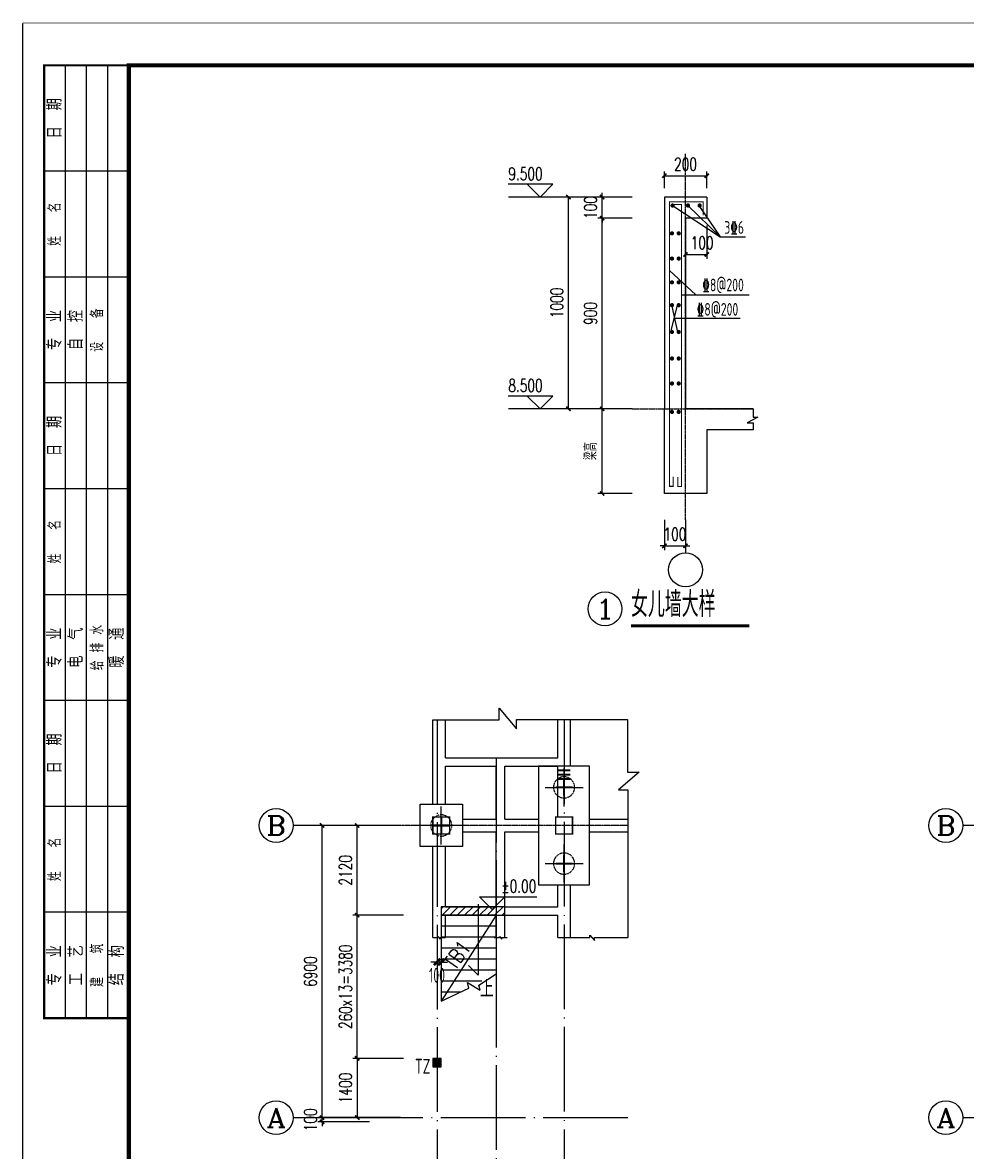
# Model space of a CAD drawing. Extents: x 5827 to 252697, y -546879 to 4066219.
# Drawn here: x 46554 to 68865, y -457357 to -430677 of the extents above; entities that cross this region are included whole.
import ezdxf
from ezdxf.enums import TextEntityAlignment as Align

# ---------------------------------------------------------------- set-up
doc = ezdxf.new("R2010")
doc.units = 0
doc.header["$MEASUREMENT"] = 0
doc.linetypes.add('DASHED', pattern=[0.75, 0.5, -0.25])
doc.linetypes.add('DOTE', pattern=[2.42, 2, -0.2, 0.02, -0.2])
for name, color, linetype in [('AXIS', 3, 'Continuous'), ('AXIS_TEXT', 7, 'Continuous'), ('BEAM_TEXT_HOR', 7, 'Continuous'), ('COLU_DE_REIN', 1, 'Continuous'), ('COLUMN', 9, 'Continuous'), ('CT', 255, 'Continuous'), ('DIM_ELEV', 3, 'Continuous'), ('DIM_SYMB', 3, 'Continuous'), ('DIMENSION', 3, 'Continuous'), ('DOTE', 1, 'DOTE'), ('FRAME', 3, 'Continuous'), ('PILE_DASH', 9, 'DASHED'), ('PUB_TEXT', 7, 'Continuous'), ('REIN', 1, 'Continuous'), ('S_BEAM', 4, 'Continuous'), ('S_SUBBEAMHOOP', 1, 'Continuous'), ('STAIR', 2, 'Continuous'), ('THIN', 7, 'Continuous'), ('WALL2', 21, 'Continuous'), ('填充', 8, 'Continuous'), ('柱', 2, 'Continuous'), ('桩线', 3, 'Continuous'), ('楼板负筋文字', 7, 'Continuous')]:
    doc.layers.add(name, color=color, linetype=linetype)
doc.styles.add('_HZTXT', font='TXT', dxfattribs={"width": 0.8, "bigfont": 'HZTXT'})
doc.styles.add('_TCH_AXIS', font='COMPLEX', dxfattribs={"bigfont": 'GBCBIG'})
doc.styles.add('_TCH_DIM', font='SIMPLEX', dxfattribs={"bigfont": 'GBCBIG'})
doc.styles.add('_TCH_DIM_T3', font='SIMPLEX', dxfattribs={"width": 0.705882, "bigfont": 'GBCBIG'})
doc.styles.add('COMPLEX', font='COMPLEX')
doc.styles.add('DXFS', font='txt.shx', dxfattribs={"width": 0.7, "bigfont": 'dxfs.shx'})
doc.styles.add('HZ', font='tssdeng.shx', dxfattribs={"width": 0.6, "bigfont": 'a.shx'})
doc.styles.get("Standard").update_dxf_attribs({"font": 'tssdeng.shx', "width": 0.6, "bigfont": 'a.shx'})
doc.styles.add('TSSD_Rein', font='Tssdeng.shx', dxfattribs={"width": 0.7, "bigfont": 'hztxt.shx'})
doc.dimstyles.new('_TCH_ARCH&&100', dxfattribs={"dimtxt": 297.5, "dimasz": 100, "dimexe": 100, "dimexo": 0, "dimgap": 126.25, "dimtad": 1, "dimdec": 0, "dimzin": 0, "dimdsep": 46, "dimtxsty": '_TCH_DIM_T3', "dimblk": 'ARCHTICK', "dimcen": 0.09, "dimclrt": 7, "dimazin": 2, "dimtfac": 1, "dimtdec": 0, "dimtix": 1, "dimtmove": 2, "dimatfit": 3, "dimfxl": 0, "dimtolj": 1, "dimtzin": 0, "dimarcsym": 0})
doc.dimstyles.new('DIMN', dxfattribs={"dimtxt": 350, "dimasz": 150, "dimexe": 100, "dimexo": 100, "dimgap": 75, "dimtad": 1, "dimdec": 0, "dimzin": 0, "dimdsep": 46, "dimtxsty": 'HZ', "dimblk": 'ARCHTICK', "dimcen": 0.09, "dimdle": 100, "dimclrd": 3, "dimclre": 3, "dimclrt": 7, "dimazin": 2, "dimtfac": 1, "dimtdec": 0, "dimtmove": 2, "dimatfit": 3, "dimldrblk": 'ARCHTICK', "dimfxl": 0, "dimtolj": 1, "dimtzin": 0, "dimarcsym": 0})

# ---------------------------------------------------------------- blocks, each defined once
blk = doc.blocks.new('_ArchTick')
at = {"color": 0, "linetype": 'ByBlock', "const_width": 0.4}
blk.add_lwpolyline([(-0.5, -0.5), (0.5, 0.5)], dxfattribs=at)
blk = doc.blocks.new('*D469')
at = {"layer": 'AXIS', "color": 0, "lineweight": -2, "transparency": 16777216}
for p, q in [((62209, -435466), (62209, -436252)), ((62709, -435466), (62709, -436252)), ((62209, -436152), (62709, -436152))]:
    blk.add_line(p, q, dxfattribs=at)
at = {"layer": 'Defpoints', "color": 0, "transparency": 16777216}
for p in [(62209, -435466), (62709, -435466), (62709, -436152)]:
    blk.add_point(p, dxfattribs=at)
at = {"layer": 'AXIS', "color": 0, "lineweight": -2, "transparency": 16777216, "xscale": 100, "yscale": 100, "zscale": 100, "rotation": 180}
blk.add_blockref('_ArchTick', (62209, -436152), dxfattribs=at)
at = {"layer": 'AXIS', "color": 0, "lineweight": -2, "transparency": 16777216, "xscale": 100, "yscale": 100, "zscale": 100}
blk.add_blockref('_ArchTick', (62709, -436152), dxfattribs=at)
at = {"layer": 'AXIS', "color": 7, "transparency": 16777216, "insert": (62600, -435877), "char_height": 297.5, "attachment_point": 5, "style": '_TCH_DIM_T3'}
blk.add_mtext('\\A1;100', dxfattribs=at)
blk = doc.blocks.new('*D470')
at = {"layer": 'AXIS', "color": 0, "lineweight": -2, "transparency": 16777216}
for p, q in [((61709, -434585), (61709, -434194)), ((61709, -434294), (62709, -434294)), ((62709, -434585), (62709, -434194))]:
    blk.add_line(p, q, dxfattribs=at)
at = {"layer": 'Defpoints', "color": 0, "transparency": 16777216}
for p in [(62709, -434294), (61709, -434585), (62709, -434585)]:
    blk.add_point(p, dxfattribs=at)
at = {"layer": 'AXIS', "color": 0, "lineweight": -2, "transparency": 16777216, "xscale": 100, "yscale": 100, "zscale": 100, "rotation": 180}
blk.add_blockref('_ArchTick', (61709, -434294), dxfattribs=at)
at = {"layer": 'AXIS', "color": 0, "lineweight": -2, "transparency": 16777216, "xscale": 100, "yscale": 100, "zscale": 100}
blk.add_blockref('_ArchTick', (62709, -434294), dxfattribs=at)
at = {"layer": 'AXIS', "color": 7, "transparency": 16777216, "insert": (62209, -434019), "char_height": 297.5, "attachment_point": 5, "style": '_TCH_DIM_T3'}
blk.add_mtext('\\A1;200', dxfattribs=at)
blk = doc.blocks.new('*D471')
at = {"layer": 'AXIS', "color": 0, "lineweight": -2, "transparency": 16777216}
for p, q in [((60948, -439796), (60140, -439796)), ((60240, -441798), (60240, -439796)), ((60948, -441798), (60140, -441798))]:
    blk.add_line(p, q, dxfattribs=at)
at = {"layer": 'Defpoints', "color": 0, "transparency": 16777216}
for p in [(60240, -439796), (60948, -439796), (60948, -441798)]:
    blk.add_point(p, dxfattribs=at)
at = {"layer": 'AXIS', "color": 0, "lineweight": -2, "transparency": 16777216, "xscale": 100, "yscale": 100, "zscale": 100}
for p, rotation in [((60240, -439796), 90), ((60240, -441798), 270)]:
    blk.add_blockref('_ArchTick', p, dxfattribs=dict(at, rotation=rotation))
at = {"layer": 'AXIS', "color": 7, "transparency": 16777216, "insert": (59965, -440797), "char_height": 297.5, "attachment_point": 5, "rotation": 90, "style": '_TCH_DIM_T3'}
blk.add_mtext('\\A1;梁高', dxfattribs=at)
blk = doc.blocks.new('*D472')
at = {"layer": 'AXIS', "color": 0, "lineweight": -2, "transparency": 16777216}
for p, q in [((60948, -435296), (60140, -435296)), ((60240, -439796), (60240, -435296)), ((60948, -439796), (60140, -439796))]:
    blk.add_line(p, q, dxfattribs=at)
at = {"layer": 'Defpoints', "color": 0, "transparency": 16777216}
for p in [(60240, -435296), (60948, -435296), (60948, -439796)]:
    blk.add_point(p, dxfattribs=at)
at = {"layer": 'AXIS', "color": 0, "lineweight": -2, "transparency": 16777216, "xscale": 100, "yscale": 100, "zscale": 100}
for p, rotation in [((60240, -435296), 90), ((60240, -439796), 270)]:
    blk.add_blockref('_ArchTick', p, dxfattribs=dict(at, rotation=rotation))
at = {"layer": 'AXIS', "color": 7, "transparency": 16777216, "insert": (59965, -437546), "char_height": 297.5, "attachment_point": 5, "rotation": 90, "style": '_TCH_DIM_T3'}
blk.add_mtext('\\A1;900', dxfattribs=at)
blk = doc.blocks.new('*D473')
at = {"layer": 'AXIS', "color": 0, "lineweight": -2, "transparency": 16777216}
for p, q in [((60948, -434796), (60140, -434796)), ((60240, -434796), (60240, -434696)), ((60240, -435296), (60240, -434796)), ((60948, -435296), (60140, -435296)), ((60240, -435296), (60240, -435396))]:
    blk.add_line(p, q, dxfattribs=at)
at = {"layer": 'Defpoints', "color": 0, "transparency": 16777216}
for p in [(60240, -434796), (60948, -434796), (60948, -435296)]:
    blk.add_point(p, dxfattribs=at)
at = {"layer": 'AXIS', "color": 0, "lineweight": -2, "transparency": 16777216, "xscale": 100, "yscale": 100, "zscale": 100}
for p, rotation in [((60240, -434796), 270), ((60240, -435296), 90)]:
    blk.add_blockref('_ArchTick', p, dxfattribs=dict(at, rotation=rotation))
at = {"layer": 'AXIS', "color": 7, "transparency": 16777216, "insert": (59965, -435046), "char_height": 297.5, "attachment_point": 5, "rotation": 90, "style": '_TCH_DIM_T3'}
blk.add_mtext('\\A1;100', dxfattribs=at)
blk = doc.blocks.new('*D474')
at = {"layer": 'AXIS', "color": 0, "lineweight": -2, "transparency": 16777216}
for p, q in [((60948, -434796), (59344, -434796)), ((59444, -439796), (59444, -434796)), ((60948, -439796), (59344, -439796))]:
    blk.add_line(p, q, dxfattribs=at)
at = {"layer": 'Defpoints', "color": 0, "transparency": 16777216}
for p in [(59444, -434796), (60948, -434796), (60948, -439796)]:
    blk.add_point(p, dxfattribs=at)
at = {"layer": 'AXIS', "color": 0, "lineweight": -2, "transparency": 16777216, "xscale": 100, "yscale": 100, "zscale": 100}
for p, rotation in [((59444, -434796), 90), ((59444, -439796), 270)]:
    blk.add_blockref('_ArchTick', p, dxfattribs=dict(at, rotation=rotation))
at = {"layer": 'AXIS', "color": 7, "transparency": 16777216, "insert": (59169, -437296), "char_height": 297.5, "attachment_point": 5, "rotation": 90, "style": '_TCH_DIM_T3'}
blk.add_mtext('\\A1;1000', dxfattribs=at)
blk = doc.blocks.new('*D475')
at = {"layer": 'AXIS', "color": 0, "lineweight": -2, "transparency": 16777216}
for p, q in [((61709, -442418), (61709, -443133)), ((62209, -442418), (62209, -443133)), ((61709, -443033), (61609, -443033)), ((61709, -443033), (62209, -443033)), ((62209, -443033), (62309, -443033))]:
    blk.add_line(p, q, dxfattribs=at)
at = {"layer": 'Defpoints', "color": 0, "transparency": 16777216}
for p in [(61709, -442418), (62209, -442418), (62209, -443033)]:
    blk.add_point(p, dxfattribs=at)
at = {"layer": 'AXIS', "color": 0, "lineweight": -2, "transparency": 16777216, "xscale": 100, "yscale": 100, "zscale": 100}
blk.add_blockref('_ArchTick', (61709, -443033), dxfattribs=at)
at = {"layer": 'AXIS', "color": 0, "lineweight": -2, "transparency": 16777216, "xscale": 100, "yscale": 100, "zscale": 100, "rotation": 180}
blk.add_blockref('_ArchTick', (62209, -443033), dxfattribs=at)
at = {"layer": 'AXIS', "color": 7, "transparency": 16777216, "insert": (61959, -442758), "char_height": 297.5, "attachment_point": 5, "style": '_TCH_DIM_T3'}
blk.add_mtext('\\A1;100', dxfattribs=at)
blk = doc.blocks.new('_AXISO')
blk.add_circle((0, 0), 0.5)
at = {"layer": 'AXIS_TEXT', "style": 'COMPLEX', "width": 1.041667}
blk.add_attdef('A', text='', height=0.56, dxfattribs=at).set_placement((-0.25, -0.28), (0.25, -0.28), align=Align.FIT)
blk = doc.blocks.new('A$C2F0C53E4')
at = {"layer": 'FRAME', "lineweight": 18}
blk.add_line((0, 0), (0, 42000), dxfattribs=at)
at = {"layer": 'FRAME'}
for points in [[(10, 42010, 20, 20, 0), (10, 10, 20, 20, 0), (59410, 10, 20, 20, 0), (59410, 42010, 20, 20, 0)], [(2510, 41010, 100, 100, 0), (2510, 1010, 100, 100, 0), (58410, 1010, 100, 100, 0), (58410, 41010, 100, 100, 0)]]:
    blk.add_lwpolyline(points, format="xyseb", close=True, dxfattribs=at)
blk.add_lwpolyline([(2510, 41010, 50, 50, 0), (510, 41010, 50, 50, 0), (510, 18510, 50, 50, 0), (2510, 18510, 50, 50, 0)], format="xyseb", dxfattribs=at)
for points in [[(1010, 18510), (1010, 41010)], [(1510, 18510), (1510, 41010)], [(2010, 18510), (2010, 41010)], [(2510, 38510), (510, 38510)], [(2510, 36010), (510, 36010)], [(2510, 33510), (510, 33510)], [(2510, 31010), (510, 31010)], [(2510, 28510), (510, 28510)], [(2510, 26010), (510, 26010)], [(2510, 23510), (510, 23510)], [(2510, 21010), (510, 21010)]]:
    blk.add_lwpolyline(points, dxfattribs=at)
at = {"layer": 'FRAME', "char_height": 300, "attachment_point": 5, "rotation": 90, "style": 'DXFS'}
for s, insert, width in [('{\\f宋体|b0|i0|c134|p2;日\\Ftxt.shx,dxfs.shx|c134;  \\f宋体|b0|i0|c134|p2;期\\P}', (760, 39760), 1132.5), ('姓   名', (760, 37260), 1185), ('{\\f宋体|b0|i0|c134|p2;专\\Ftxt.shx,dxfs.shx|c134;  \\f宋体|b0|i0|c134|p2;业\\P}', (760, 34760), 1203.38), ('{\\f宋体|b0|i0|c134|p2;自\\Ftxt.shx,dxfs.shx|c134;  \\f宋体|b0|i0|c134|p2;控\\P}', (1260, 34760), 1148.25), ('设   备', (1760, 34760), 1227), ('{\\f宋体|b0|i0|c134|p2;日\\Ftxt.shx,dxfs.shx|c134;  \\f宋体|b0|i0|c134|p2;期\\P}', (760, 32260), 1132.5), ('姓   名', (760, 29760), 1185), ('{\\f宋体|b0|i0|c134|p2;专\\Ftxt.shx,dxfs.shx|c134;  \\f宋体|b0|i0|c134|p2;业\\P}', (760, 27260), 1203.38), ('{\\f宋体|b0|i0|c134|p2;电\\Ftxt.shx,dxfs.shx|c134;  \\f宋体|b0|i0|c134|p2;气\\P}', (1260, 27260), 1182.38), ('给 排 水', (1760, 27260), 1352.62), ('{\\f宋体|b0|i0|c134|p2;暖\\Ftxt.shx,dxfs.shx|c134;  \\f宋体|b0|i0|c134|p2;通\\P}', (2230, 27260), 1200.75), ('{\\f宋体|b0|i0|c134|p2;日\\Ftxt.shx,dxfs.shx|c134;  \\f宋体|b0|i0|c134|p2;期\\P}', (760, 24760), 1132.5), ('姓   名', (760, 22260), 1185), ('{\\f宋体|b0|i0|c134|p2;专\\Ftxt.shx,dxfs.shx|c134;  \\f宋体|b0|i0|c134|p2;业\\P}', (760, 19760), 1203.38), ('{\\f宋体|b0|i0|c134|p2;工\\Ftxt.shx,dxfs.shx|c134;  \\f宋体|b0|i0|c134|p2;艺\\P}', (1260, 19760), 1177.12), ('建   筑', (1760, 19760), 1206), ('{\\f宋体|b0|i0|c134|p2;结\\Ftxt.shx,dxfs.shx|c134;  \\f宋体|b0|i0|c134|p2;构\\P}', (2230, 19760), 1192.88)]:
    blk.add_mtext(s, dxfattribs=dict(at, insert=insert, width=width))
blk = doc.blocks.new('*D486')
at = {"layer": 'AXIS', "color": 0, "lineweight": -2, "transparency": 16777216}
for p, q in [((53626, -456536), (53626, -456436)), ((54743, -456536), (53526, -456536)), ((54743, -456636), (53526, -456636)), ((53626, -456636), (53626, -456536)), ((53626, -456636), (53626, -456736))]:
    blk.add_line(p, q, dxfattribs=at)
at = {"layer": 'Defpoints', "color": 0, "transparency": 16777216}
for p in [(53626, -456536), (54743, -456536), (54743, -456636)]:
    blk.add_point(p, dxfattribs=at)
at = {"layer": 'AXIS', "color": 0, "lineweight": -2, "transparency": 16777216, "xscale": 100, "yscale": 100, "zscale": 100}
for p, rotation in [((53626, -456536), 270), ((53626, -456636), 90)]:
    blk.add_blockref('_ArchTick', p, dxfattribs=dict(at, rotation=rotation))
at = {"layer": 'AXIS', "color": 7, "transparency": 16777216, "insert": (53351, -456586), "char_height": 297.5, "attachment_point": 5, "rotation": 90, "style": '_TCH_DIM_T3'}
blk.add_mtext('\\A1;100', dxfattribs=at)
blk = doc.blocks.new('*D487')
at = {"layer": 'AXIS', "color": 0, "lineweight": -2, "transparency": 16777216}
for p, q in [((54743, -449636), (53526, -449636)), ((53626, -456536), (53626, -449636)), ((54743, -456536), (53526, -456536))]:
    blk.add_line(p, q, dxfattribs=at)
at = {"layer": 'Defpoints', "color": 0, "transparency": 16777216}
for p in [(53626, -449636), (54743, -449636), (54743, -456536)]:
    blk.add_point(p, dxfattribs=at)
at = {"layer": 'AXIS', "color": 0, "lineweight": -2, "transparency": 16777216, "xscale": 100, "yscale": 100, "zscale": 100}
for p, rotation in [((53626, -449636), 90), ((53626, -456536), 270)]:
    blk.add_blockref('_ArchTick', p, dxfattribs=dict(at, rotation=rotation))
at = {"layer": 'AXIS', "color": 7, "transparency": 16777216, "insert": (53351, -453086), "char_height": 297.5, "attachment_point": 5, "rotation": 90, "style": '_TCH_DIM_T3'}
blk.add_mtext('\\A1;6900', dxfattribs=at)
blk = doc.blocks.new('A$C3FF750EC')
at = {"layer": 'CT', "color": 253, "ltscale": 10}
blk.add_lwpolyline([(0, 0), (0, 1000), (1000, 1000), (1000, 0), (0, 0), (0, 0)], dxfattribs=at)
at = {"layer": 'PILE_DASH', "color": 253, "ltscale": 0.2}
blk.add_lwpolyline([(750, 500, -1), (250, 500, -1)], format="xyb", close=True, dxfattribs=at)
blk.add_lwpolyline([(750, 500, -1), (250, 500, -1)], format="xyb", close=True, dxfattribs=at)
at = {"layer": '柱', "color": 253, "const_width": 35}
blk.add_lwpolyline([(300, 300), (700, 300), (700, 700), (300, 700)], close=True, dxfattribs=at)
at = {"layer": '桩线', "color": 253, "ltscale": 10}
for p, q in [((500, 50), (500, 950)), ((500, 50), (500, 950)), ((950, 500), (50, 500)), ((950, 500), (50, 500))]:
    blk.add_line(p, q, dxfattribs=at)
at = {"layer": '桩线', "color": 253, "const_width": 50}
for points in [[(500, 700), (500, 300)], [(500, 700), (500, 300)], [(300, 500), (700, 500)], [(300, 500), (700, 500)]]:
    blk.add_lwpolyline(points, dxfattribs=at)
blk = doc.blocks.new('A$C7FC62AA9')
at = {"layer": 'CT', "color": 253, "ltscale": 10}
blk.add_lwpolyline([(1200, 0), (1200, 2800), (0, 2800), (0, 0), (1200, 0), (1200, 0)], dxfattribs=at)
at = {"layer": 'Defpoints', "color": 253, "ltscale": 0.5}
blk.add_point((600, 1400), dxfattribs=at)
at = {"layer": 'PILE_DASH', "color": 253, "ltscale": 0.2}
for points in [[(350, 2300, 1), (850, 2300, 1)], [(350, 500, 1), (850, 500, 1)]]:
    blk.add_lwpolyline(points, format="xyb", close=True, dxfattribs=at)
at = {"layer": '柱', "color": 253, "const_width": 35}
blk.add_lwpolyline([(400, 1200), (800, 1200), (800, 1600), (400, 1600)], close=True, dxfattribs=at)
at = {"layer": '桩线', "color": 253, "ltscale": 10}
for p, q in [((600, 1850), (600, 2750)), ((150, 2300), (1050, 2300)), ((600, 50), (600, 950)), ((150, 500), (1050, 500))]:
    blk.add_line(p, q, dxfattribs=at)
at = {"layer": '桩线', "color": 253, "const_width": 50}
for points in [[(600, 2500), (600, 2100)], [(800, 2300), (400, 2300)], [(600, 700), (600, 300)], [(800, 500), (400, 500)]]:
    blk.add_lwpolyline(points, dxfattribs=at)
blk = doc.blocks.new('*D479')
at = {"layer": 'AXIS', "color": 0, "lineweight": -2, "transparency": 16777216}
for p, q in [((55496, -449636), (54355, -449636)), ((54455, -451756), (54455, -449636)), ((55546, -451756), (54355, -451756))]:
    blk.add_line(p, q, dxfattribs=at)
at = {"layer": 'Defpoints', "color": 0, "transparency": 16777216}
for p in [(54455, -449636), (55496, -449636), (55546, -451756)]:
    blk.add_point(p, dxfattribs=at)
at = {"layer": 'AXIS', "color": 0, "lineweight": -2, "transparency": 16777216, "xscale": 100, "yscale": 100, "zscale": 100}
for p, rotation in [((54455, -449636), 90), ((54455, -451756), 270)]:
    blk.add_blockref('_ArchTick', p, dxfattribs=dict(at, rotation=rotation))
at = {"layer": 'AXIS', "color": 7, "transparency": 16777216, "insert": (54180, -450696), "char_height": 297.5, "attachment_point": 5, "rotation": 90, "style": '_TCH_DIM_T3'}
blk.add_mtext('\\A1;2120', dxfattribs=at)
blk = doc.blocks.new('*D480')
at = {"layer": 'AXIS', "color": 0, "lineweight": -2, "transparency": 16777216}
for p, q in [((55546, -455136), (54355, -455136)), ((54455, -455136), (54455, -456536)), ((55476, -456536), (54355, -456536))]:
    blk.add_line(p, q, dxfattribs=at)
at = {"layer": 'Defpoints', "color": 0, "transparency": 16777216}
for p in [(55546, -455136), (54455, -456536), (55476, -456536)]:
    blk.add_point(p, dxfattribs=at)
at = {"layer": 'AXIS', "color": 0, "lineweight": -2, "transparency": 16777216, "xscale": 100, "yscale": 100, "zscale": 100}
for p, rotation in [((54455, -455136), 90), ((54455, -456536), 270)]:
    blk.add_blockref('_ArchTick', p, dxfattribs=dict(at, rotation=rotation))
at = {"layer": 'AXIS', "color": 7, "transparency": 16777216, "insert": (54180, -455836), "char_height": 297.5, "attachment_point": 5, "rotation": 90, "style": '_TCH_DIM_T3'}
blk.add_mtext('\\A1;1400', dxfattribs=at)
blk = doc.blocks.new('*D481')
at = {"layer": 'AXIS', "color": 0, "lineweight": -2, "transparency": 16777216}
for p, q in [((55446, -451756), (54355, -451756)), ((54455, -455136), (54455, -451756)), ((55446, -455136), (54355, -455136))]:
    blk.add_line(p, q, dxfattribs=at)
at = {"layer": 'Defpoints', "color": 0, "transparency": 16777216}
for p in [(54455, -451756), (55446, -451756), (55446, -455136)]:
    blk.add_point(p, dxfattribs=at)
at = {"layer": 'AXIS', "color": 0, "lineweight": -2, "transparency": 16777216, "xscale": 100, "yscale": 100, "zscale": 100}
for p, rotation in [((54455, -451756), 90), ((54455, -455136), 270)]:
    blk.add_blockref('_ArchTick', p, dxfattribs=dict(at, rotation=rotation))
at = {"layer": 'AXIS', "color": 7, "transparency": 16777216, "insert": (54180, -453446), "char_height": 297.5, "attachment_point": 5, "rotation": 90, "style": '_TCH_DIM_T3'}
blk.add_mtext('\\A1;{\\Fsimplex|c134;\\W0.7;260x13=3380}', dxfattribs=at)
blk = doc.blocks.new('*D553')
at = {"color": 3, "lineweight": -2, "ltscale": 1000, "transparency": 16777216}
for p, q in [((56340.5, -452860.5), (56190.5, -452860.5)), ((56340.5, -452768), (56340.5, -452960.5)), ((56440.5, -452860.5), (56340.5, -452860.5)), ((56440.5, -452768), (56440.5, -452960.5)), ((56440.5, -452860.5), (56590.5, -452860.5))]:
    blk.add_line(p, q, dxfattribs=at)
at = {"layer": 'Defpoints', "color": 0, "ltscale": 1000, "transparency": 16777216}
for p in [(56340.5, -452668), (56440.5, -452668), (56340.5, -452860.5)]:
    blk.add_point(p, dxfattribs=at)
at = {"color": 3, "lineweight": -2, "ltscale": 1000, "transparency": 16777216, "xscale": 150, "yscale": 150, "zscale": 150}
blk.add_blockref('_ArchTick', (56340.5, -452860.5), dxfattribs=at)
at = {"color": 3, "lineweight": -2, "ltscale": 1000, "transparency": 16777216, "xscale": 150, "yscale": 150, "zscale": 150, "rotation": 180}
blk.add_blockref('_ArchTick', (56440.5, -452860.5), dxfattribs=at)
at = {"color": 7, "ltscale": 1000, "transparency": 16777216, "insert": (56340.5, -453172.5), "char_height": 350, "attachment_point": 5, "style": 'HZ'}
blk.add_mtext('\\A1;100', dxfattribs=at)

msp = doc.modelspace()

# ---------------------------------------------------------------- hatches: boundary and pattern name
at = {"ltscale": 100}
h = msp.add_hatch(dxfattribs=at)
h.set_pattern_fill('ANSI31', color=256, scale=1000)
h.set_pattern_definition([(45, (30861, 4535.5), (-88.388348, 88.388348), [])])
h.paths.add_polyline_path([(57940.5, -451556.5), (56440.5, -451556.5), (56440.5, -451756.5), (57940.5, -451756.5)])
at = {"layer": 'COLUMN'}
h = msp.add_hatch(dxfattribs=at)
h.set_pattern_fill('ANSI31', color=0)
h.set_pattern_definition([(45, (5203, -269598.50098), (-0.08838834765, 0.08838834765), [])])
h.paths.add_polyline_path([(56240.5, -455336.501), (56440.5, -455336.501), (56440.5, -455136.501), (56240.5, -455136.501)])

# ---------------------------------------------------------------- linework, layer by layer
at = {"ltscale": 1000}
for p, q in [((63808.31, -439796.185), (63808.31, -439996.728)), ((63914.31, -439996.728), (63661.31, -440129.728)), ((63661.31, -440129.728), (63806.81, -440129.728)), ((63806.81, -440129.728), (63806.793, -440296.628)), ((63808.31, -439996.728), (63914.31, -439996.728)), ((57806, -447139), (57806, -446867)), ((57806, -446867), (58217.5, -447352.5)), ((56240.5, -447139), (57806, -447139)), ((58217.5, -447352.5), (58217.5, -447132)), ((58217.5, -447132), (60840.5, -447132)), ((60840.5, -447132), (60840.5, -448379.5)), ((61112.5, -448379.5), (60627, -448791)), ((60840.5, -448379.5), (61112.5, -448379.5)), ((60627, -448791), (60847.5, -448791)), ((60847.5, -448791), (60847.5, -452284)), ((57315, -451491.5), (57315, -453171)), ((57740.5, -451756.5), (56440.5, -453784.5)), ((56240.5, -452285.5), (56361, -452285.5)), ((56361, -452285.5), (56361, -452256.5)), ((56361, -452256.5), (56417, -452320)), ((56417, -452320), (56417, -452284)), ((56417, -452284), (56540.5, -452284)), ((57693, -452285.5), (57813.5, -452285.5)), ((57813.5, -452285.5), (57813.5, -452256.5)), ((57813.5, -452256.5), (57869.5, -452320)), ((57869.5, -452320), (57869.5, -452284)), ((57869.5, -452284), (57993, -452284)), ((59190.5, -452285.5), (59945.5, -452285.5)), ((59945.5, -452285.5), (59945.5, -452227.5)), ((59945.5, -452227.5), (60057.5, -452354.5)), ((60057.5, -452354.5), (60057.5, -452284)), ((60057.5, -452284), (60847.5, -452284)), ((57315, -453171), (57085.5, -452946.5))]:
    msp.add_line(p, q, dxfattribs=at)
msp.add_lwpolyline([(57940.5, -451556.5), (56440.5, -451556.5), (56440.5, -451756.5), (57940.5, -451756.5)], close=True, dxfattribs=at)
at = {"layer": 'AXIS'}
for p, q in [((62209.39, -442418.317), (62209.39, -443198.464)), ((55243.241, -449636.5), (52940.034, -449636.5)), ((71060.241, -449636.5), (68757.034, -449636.5)), ((55243.241, -456536.5), (52940.034, -456536.5)), ((71060.241, -456536.5), (68757.034, -456536.5))]:
    msp.add_line(p, q, dxfattribs=at)
at = {"layer": 'COLU_DE_REIN', "const_width": 50}
for points in [[(61876.721, -434996.814, 1), (61926.721, -434996.814, 1)], [(62241.17, -434996.814, 1), (62291.17, -434996.814, 1)], [(62516.971, -434996.814, 1), (62566.971, -434996.814, 1)], [(61863, -435654.5, 1), (61913, -435654.5, 1)], [(62023, -435654.5, 1), (62073, -435654.5, 1)], [(61863, -436249.5, 1), (61913, -436249.5, 1)], [(62023, -436249.5, 1), (62073, -436249.5, 1)], [(61863, -436810, 1), (61913, -436810, 1)], [(62023, -436810, 1), (62073, -436810, 1)], [(61863, -437350.5, 1), (61913, -437350.5, 1)], [(62023, -437350.5, 1), (62073, -437350.5, 1)], [(61863, -437983.5, 1), (61913, -437983.5, 1)], [(62023, -437983.5, 1), (62073, -437983.5, 1)], [(61863, -438609, 1), (61913, -438609, 1)], [(62023, -438609, 1), (62073, -438609, 1)], [(61863, -439200, 1), (61913, -439200, 1)], [(62023, -439200, 1), (62073, -439200, 1)], [(61863, -439870.5, 1), (61913, -439870.5, 1)], [(62023, -439870.5, 1), (62073, -439870.5, 1)]]:
    msp.add_lwpolyline(points, format="xyb", close=True, dxfattribs=at)
at = {"layer": 'COLUMN', "color": 0}
msp.add_lwpolyline([(56240.5, -455336.501), (56440.5, -455336.501), (56440.5, -455136.501), (56240.5, -455136.501)], close=True, dxfattribs=at)
at = {"layer": 'DIM_ELEV'}
for p, q in [((59072.986, -434496.185), (58024.294, -434496.185)), ((58772.986, -434796.185), (58472.986, -434496.185)), ((58772.986, -434796.185), (59072.986, -434496.185)), ((60948.284, -434796.185), (58026.921, -434796.185)), ((59072.986, -439496.185), (58024.294, -439496.185)), ((58772.986, -439796.185), (58472.986, -439496.185)), ((58772.986, -439796.185), (59072.986, -439496.185)), ((60948.284, -439796.185), (58026.921, -439796.185)), ((57640.5, -451619), (57340.5, -451319)), ((57340.5, -451319), (58697.847, -451319)), ((57640.5, -451619), (57940.5, -451319))]:
    msp.add_line(p, q, dxfattribs=at)
at = {"layer": 'DIM_SYMB', "const_width": 70}
msp.add_lwpolyline([(60922.693, -444919.953), (63714.406, -444919.953)], dxfattribs=at)
at = {"layer": 'DOTE'}
for p, q in [((62209.39, -442418.317), (62209.39, -433776.93)), ((60948.284, -439796.185), (63808.31, -439796.185))]:
    msp.add_line(p, q, dxfattribs=at)
at = {"layer": 'DOTE', "linetype": 'DOTE', "ltscale": 1000}
for p, q in [((56340.5, -447139), (56340.5, -457797.584)), ((59340.5, -447132), (59340.5, -457797.584)), ((57740.5, -448036.5), (57740.5, -457911.291)), ((60847.5, -456536.5), (54743.241, -456536.5))]:
    msp.add_line(p, q, dxfattribs=at)
at = {"layer": 'DOTE', "linetype": 'DOTE'}
msp.add_line((60840.5, -449636.5), (54743.241, -449636.5), dxfattribs=at)
at = {"layer": 'REIN', "const_width": 25}
for points in [[(62624.06, -435228.333), (62624.06, -434910.243), (61827.702, -434910.243), (61827.702, -441627.316), (61915.362, -441627.316), (61915.362, -441403.24)], [(62029.638, -441407.488), (62029.638, -441631.564), (62112.298, -441631.564), (62112.298, -434973.185), (61873.89, -434973.185)]]:
    msp.add_lwpolyline(points, dxfattribs=at)
at = {"layer": 'S_BEAM'}
for p, q in [((56240.5, -448136.5), (56240.5, -447139)), ((56540.5, -448036.5), (56540.5, -447134.91)), ((59190.5, -448036.5), (59190.5, -447132)), ((59490.5, -448136.5), (59490.5, -447132)), ((56240.5, -449136.5), (56240.5, -448136.5)), ((56540.5, -448036.5), (59190.5, -448036.5)), ((59490.5, -448236.5), (59490.5, -448136.5)), ((56540.5, -449136.5), (56540.5, -448236.5)), ((56540.5, -448236.5), (57740.5, -448236.5)), ((57740.5, -449486.5), (57740.5, -448236.5)), ((57940.5, -448236.5), (59190.5, -448236.5)), ((57940.5, -449486.5), (57940.5, -448236.5)), ((59190.5, -449436.5), (59190.5, -448236.5)), ((56940.498, -449486.5), (57740.5, -449486.5)), ((57940.5, -449486.5), (58740.5, -449486.5)), ((59940.5, -449486.5), (60840.5, -449486.5)), ((56940.498, -449786.5), (57740.5, -449786.5)), ((57740.5, -451556.5), (57740.5, -449786.5)), ((57940.5, -449786.5), (58740.5, -449786.5)), ((57940.5, -451556.5), (57940.5, -449786.5)), ((59940.5, -449786.5), (60840.5, -449786.5)), ((56240.5, -451656.5), (56240.5, -450136.5)), ((56540.5, -451556.5), (56540.5, -450136.5)), ((59190.5, -451556.5), (59190.5, -451036.5)), ((59490.5, -452284), (59490.5, -451036.5)), ((56240.5, -452285.5), (56240.5, -451656.5)), ((56540.5, -451556.5), (57740.5, -451556.5)), ((57940.5, -451556.5), (59190.5, -451556.5)), ((56440.5, -451756.5), (57700.5, -451756.5)), ((56540.5, -452284), (56540.5, -451756.5)), ((57740.5, -452285.5), (57740.5, -451756.5)), ((57940.5, -451756.5), (59190.5, -451756.5)), ((57940.5, -452284), (57940.5, -451756.5)), ((59190.5, -452285.5), (59190.5, -451756.5))]:
    msp.add_line(p, q, dxfattribs=at)
at = {"layer": 'S_SUBBEAMHOOP', "const_width": 44.9}
for points in [[(59190.5, -448336.5), (59490.5, -448336.5)], [(59190.5, -448436.5), (59490.5, -448436.5)], [(59190.5, -448536.5), (59490.5, -448536.5)]]:
    msp.add_lwpolyline(points, dxfattribs=at)
at = {"layer": 'STAIR'}
for p, q in [((56440.5, -451756.5), (56440.5, -453784.5)), ((57740.5, -451756.5), (56440.5, -451756.5)), ((57740.5, -451756.5), (57740.5, -453139.7)), ((57740.5, -452016.5), (56440.5, -452016.5)), ((57740.5, -452276.5), (56440.5, -452276.5)), ((57740.5, -452536.5), (56440.5, -452536.5)), ((57740.5, -452796.5), (56440.5, -452796.5)), ((57740.5, -453056.5), (56440.5, -453056.5)), ((57330.205, -453405.053), (57740.5, -453139.7)), ((57400.5, -453316.5), (56440.5, -453316.5)), ((56440.5, -453784.5), (57088.5, -453478.74)), ((57088.5, -453478.74), (57059.34, -453346.927)), ((57059.34, -453346.927), (57357.566, -453528.731)), ((57357.566, -453528.731), (57330.205, -453405.053)), ((56900.5, -453576.5), (56440.5, -453576.5))]:
    msp.add_line(p, q, dxfattribs=at)
at = {"layer": 'THIN'}
for p, q in [((61901.721, -434996.814), (63026, -435738.333)), ((63026, -435738.333), (62266.17, -434996.814)), ((61827.702, -436532.847), (62452, -437108.685)), ((62112.298, -437108.685), (63714, -437108.685)), ((61863, -437983.5), (62023, -437350.5)), ((61888, -437375.5), (62023, -437983.5)), ((61950.485, -437656.915), (63498.571, -437656.915))]:
    msp.add_line(p, q, dxfattribs=at)
msp.add_lwpolyline([(62541.971, -435021.814), (63026, -435738.333), (63621, -435738.333)], dxfattribs=at)
at = {"layer": 'WALL2'}
for p, q in [((62709.39, -434796.185), (61709.39, -434796.185)), ((61709.39, -434796.185), (61709.39, -439796.185)), ((62709.39, -434796.185), (62709.39, -435296.185)), ((62709.39, -435296.185), (62209.39, -435296.185)), ((62209.39, -435296.185), (62209.39, -439796.185)), ((61709.39, -439796.185), (61709.39, -439796.185)), ((61709.39, -441798.185), (61709.39, -439796.185)), ((63808.31, -439796.185), (62209.39, -439796.185)), ((62709.39, -440296.185), (62709.39, -441798.185)), ((63808.31, -440296.628), (62709.39, -440296.185)), ((62709.39, -441798.185), (61709.39, -441798.185))]:
    msp.add_line(p, q, dxfattribs=at)

# ---------------------------------------------------------------- block references
for name, p in [('A$C7FC62AA9', (58740.489, -451036.5)), ('A$C3FF750EC', (55940.498, -450136.5))]:
    msp.add_blockref(name, p)
at = {"layer": 'AXIS', "xscale": 800, "yscale": 800, "zscale": 800}
msp.add_blockref('_AXISO', (62209.39, -443598.464), dxfattribs=at)
at = {"layer": 'AXIS'}
ref = msp.add_blockref('_AXISO', (60307.564, -444521.993), dxfattribs=dict(at, xscale=800, yscale=800, zscale=800))
ref.add_attrib('A', '1', dxfattribs={"layer": 'AXIS_TEXT', "height": 452.548, "style": '_TCH_AXIS', "width": 2.333333}).set_placement((60081.29, -444748.267), (60533.838, -444748.267), align=Align.FIT)
ref = msp.add_blockref('_AXISO', (52540.034, -449636.5), dxfattribs=dict(at, xscale=800, yscale=800, zscale=800))
ref.add_attrib('A', 'B', dxfattribs={"layer": 'AXIS_TEXT', "height": 452.548, "style": '_TCH_AXIS', "width": 1.235294}).set_placement((52313.76, -449862.774), (52766.309, -449862.774), align=Align.FIT)
ref = msp.add_blockref('_AXISO', (68357.034, -449636.5), dxfattribs=dict(at, xscale=800, yscale=800, zscale=800))
ref.add_attrib('A', 'B', dxfattribs={"layer": 'AXIS_TEXT', "height": 452.548, "style": '_TCH_AXIS', "width": 1.235294}).set_placement((68130.76, -449862.774), (68583.309, -449862.774), align=Align.FIT)
ref = msp.add_blockref('_AXISO', (52540.034, -456536.5), dxfattribs=dict(at, xscale=800, yscale=800, zscale=800))
ref.add_attrib('A', 'A', dxfattribs={"layer": 'AXIS_TEXT', "height": 452.548, "style": '_TCH_AXIS', "width": 1.166667}).set_placement((52313.76, -456762.774), (52766.309, -456762.774), align=Align.FIT)
ref = msp.add_blockref('_AXISO', (68357.034, -456536.5), dxfattribs=dict(at, xscale=800, yscale=800, zscale=800))
ref.add_attrib('A', 'A', dxfattribs={"layer": 'AXIS_TEXT', "height": 452.548, "style": '_TCH_AXIS', "width": 1.166667}).set_placement((68130.76, -456762.774), (68583.309, -456762.774), align=Align.FIT)
at = {"layer": '填充'}
msp.add_blockref('A$C2F0C53E4', (46554, -472697), dxfattribs=at)

# ---------------------------------------------------------------- texts
at = {"layer": 'BEAM_TEXT_HOR', "style": 'TSSD_Rein', "width": 0.7}
for s, p in [('3%%1326', (63123.533, -435665.211)), ('%%1328@200', (62473.056, -437598.52))]:
    msp.add_text(s, height=300, dxfattribs=at).set_placement(p)
at = {"layer": 'BEAM_TEXT_HOR', "color": 4, "style": 'TSSD_Rein', "width": 0.7}
msp.add_text('%%1328@200', height=300, dxfattribs=at).set_placement((62605.03, -437023.31))
at = {"layer": 'DIMENSION', "style": 'DXFS', "width": 0.7}
msp.add_text('女儿墙大样', height=600, dxfattribs=at).set_placement((60922.693, -444713.777))
at = {"layer": 'PUB_TEXT'}
for s, height, style, width, p in [('9.500', 297.5, '_TCH_DIM', 0.705882, (58024.294, -434396.185)), ('8.500', 297.5, '_TCH_DIM', 0.705882, (58024.294, -439396.185)), ('%%P0.00', 297.5, '_TCH_DIM', 0.705882, (57857.847, -451219)), ('上', 400, '_HZTXT', 0.8, (57357.138, -453692.455))]:
    msp.add_text(s, height=height, dxfattribs=dict(at, style=style, width=width)).set_placement(p)
at = {"layer": 'PUB_TEXT', "style": '_HZTXT', "width": 0.8}
msp.add_text('TB1', height=350, rotation=54.6562088, dxfattribs=at).set_placement((56766.745, -453071.473))
at = {"layer": '楼板负筋文字', "width": 0.7}
msp.add_text('TZ', height=350, dxfattribs=at).set_placement((55817.208, -455497.2))

# ---------------------------------------------------------------- dimensions: what is measured, and where the dimension line sits
at = {"ltscale": 1000}
dim = msp.add_linear_dim(base=(56340.5, -452860.5), p1=(56440.5, -452668), p2=(56340.5, -452668), dimstyle='DIMN', override={"dimfxl": 100}, dxfattribs=at)
dim.commit()
dim.dimension.update_dxf_attribs({"geometry": '*D553', "text_midpoint": (56340.5, -453172.5), "dimtype": 160})
at = {"layer": 'AXIS'}
for p1, p2, distance, picture, middle in [((61709.39, -434585.321), (62709.39, -434585.321), 291.346, '*D470', (62209.39, -434018.975)), ((60948.284, -439796.185), (60948.284, -434796.185), 1503.812, '*D474', (59169.471, -437296.185)), ((60948.284, -435296.185), (60948.284, -434796.185), 708.689, '*D473', (59964.595, -435046.185)), ((60948.284, -439796.185), (60948.284, -435296.185), 708.689, '*D472', (59964.595, -437546.185)), ((61709.39, -442418.317), (62209.39, -442418.317), -615.029, '*D475', (61959.39, -442758.346))]:
    dim = msp.add_aligned_dim(p1=p1, p2=p2, distance=distance, dimstyle='_TCH_ARCH&&100', override={"dimlfac": 0.2}, dxfattribs=at)
    dim.commit()
    dim.dimension.update_dxf_attribs({"geometry": picture, "text_midpoint": middle})
dim = msp.add_linear_dim(base=(62709.39, -436152.026), p1=(62209.39, -435465.876), p2=(62709.39, -435465.876), angle=0, dimstyle='_TCH_ARCH&&100', override={"dimlfac": 0.2}, dxfattribs=at)
dim.commit()
dim.dimension.update_dxf_attribs({"geometry": '*D469', "text_midpoint": (62600.361, -435877.026), "dimtype": 161})
dim = msp.add_aligned_dim(p1=(60948.284, -441798.185), p2=(60948.284, -439796.185), distance=708.689, text='梁高', dimstyle='_TCH_ARCH&&100', override={"dimlfac": 0.2}, dxfattribs=at)
dim.commit()
dim.dimension.update_dxf_attribs({"geometry": '*D471', "text_midpoint": (59964.595, -440797.185)})
for p1, p2, picture, middle in [((54743.241, -456536.5), (54743.241, -449636.5), '*D487', (53351.241, -453086.5)), ((54743.241, -456636.5), (54743.241, -456536.5), '*D486', (53351.241, -456586.5))]:
    dim = msp.add_aligned_dim(p1=p1, p2=p2, distance=1117, dimstyle='_TCH_ARCH&&100', dxfattribs=at)
    dim.commit()
    dim.dimension.update_dxf_attribs({"geometry": picture, "text_midpoint": middle})
for base, p1, p2, picture, middle in [((54454.776, -449636.5), (55546.5, -451756.5), (55496.498, -449636.5), '*D479', (54179.776, -450696.5)), ((54454.776, -456536.5), (55546.5, -455136.356), (55476.276, -456536.5), '*D480', (54179.776, -455836.428))]:
    dim = msp.add_linear_dim(base=base, p1=p1, p2=p2, angle=90, dimstyle='_TCH_ARCH&&100', dxfattribs=at)
    dim.commit()
    dim.dimension.update_dxf_attribs({"geometry": picture, "text_midpoint": middle})
dim = msp.add_linear_dim(base=(54454.776, -451756.5), p1=(55446.5, -455136.356), p2=(55446.5, -451756.5), angle=90, text='{\\Fsimplex|c134;\\W0.7;260x13=3380}', dimstyle='_TCH_ARCH&&100', dxfattribs=at)
dim.commit()
dim.dimension.update_dxf_attribs({"geometry": '*D481', "text_midpoint": (54179.776, -453446.428)})

doc.saveas('drawing.dxf')
